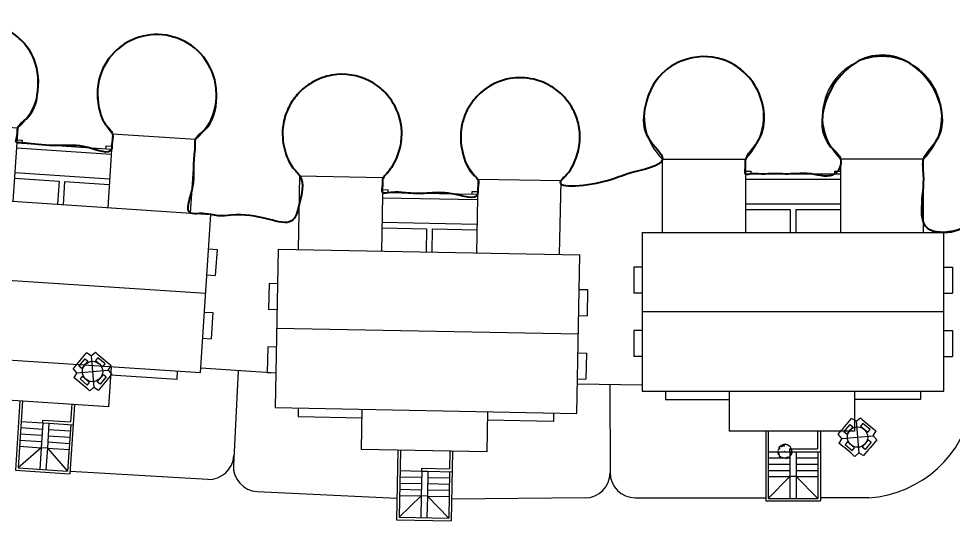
# Model space of a CAD drawing. Extents: x 2080 to 102399, y 2071 to 93424.
# Drawn here: x 84919 to 86423, y 80083 to 80895 of the extents above; entities that cross this region are included whole.
import ezdxf

# ---------------------------------------------------------------- set-up
doc = ezdxf.new("R2010")
doc.units = 0
doc.header["$LTSCALE"] = 20
doc.header["$MEASUREMENT"] = 0
for name, color, linetype, lineweight in [('BUILDING', 4, 'Continuous', 40), ('Mango tree', 96, 'Continuous', 5), ('sappotta', 114, 'Continuous', 5)]:
    doc.layers.add(name, color=color, linetype=linetype, lineweight=lineweight)
for name, color, linetype in [('ELEC', 11, 'Continuous'), ('road', 2, 'Continuous'), ('Roof lilne', 31, 'Continuous')]:
    doc.layers.add(name, color=color, linetype=linetype)

# ---------------------------------------------------------------- blocks, each defined once
blk = doc.blocks.new('NEEM')
at = {"layer": 'sappotta', "linetype": 'Continuous'}
for p, q in [((-1.02, 0.21), (-1.06, 0.18)), ((-1.06, 0.18), (-1.02, 0.16)), ((-1.02, 0.16), (-1.05, 0.08)), ((-1.05, 0.08), (-1.02, 0.06)), ((-0.98, 0.23), (-1.02, 0.21)), ((-1.02, 0.06), (-0.99, 0)), ((-0.96, 0.37), (-0.99, 0.31)), ((-0.99, 0.31), (-0.96, 0.27)), ((-0.96, 0.27), (-0.98, 0.23)), ((-0.93, 0.35), (-0.96, 0.37)), ((-0.91, 0.37), (-0.93, 0.35)), ((-0.89, 0.61), (-0.92, 0.59)), ((-0.92, 0.59), (-0.89, 0.55)), ((-0.87, 0.39), (-0.91, 0.37)), ((-0.85, 0.64), (-0.89, 0.61)), ((-0.89, 0.55), (-0.87, 0.54)), ((-0.87, 0.54), (-0.82, 0.52)), ((-0.85, 0.39), (-0.87, 0.39)), ((-0.82, 0.69), (-0.85, 0.64)), ((-0.82, 0.37), (-0.85, 0.39)), ((-0.78, 0.76), (-0.83, 0.73)), ((-0.83, 0.73), (-0.83, 0.71)), ((-0.83, 0.71), (-0.82, 0.69)), ((-0.82, 0.52), (-0.75, 0.44)), ((-0.79, 0.36), (-0.82, 0.37)), ((-0.76, 0.36), (-0.79, 0.36)), ((-0.75, 0.77), (-0.78, 0.76)), ((-0.73, 0.39), (-0.76, 0.36)), ((-0.72, 0.79), (-0.75, 0.77)), ((-0.75, 0.44), (-0.73, 0.39)), ((-0.69, 0.77), (-0.72, 0.79)), ((-0.64, 0.76), (-0.69, 0.77)), ((-0.6, 0.67), (-0.64, 0.76)), ((-0.52, 0.96), (-0.61, 0.9)), ((-0.61, 0.9), (-0.59, 0.87)), ((-0.56, 0.7), (-0.6, 0.67)), ((-0.59, 0.87), (-0.49, 0.88)), ((-0.53, 0.78), (-0.56, 0.7)), ((-0.45, 0.75), (-0.53, 0.78)), ((-0.52, 0.94), (-0.52, 0.94)), ((-0.45, 0.91), (-0.52, 0.94)), ((-0.49, 0.88), (-0.45, 0.91)), ((-0.42, 0.88), (-0.46, 0.84)), ((-0.46, 0.84), (-0.3, 0.84)), ((-0.36, 0.76), (-0.45, 0.75)), ((-0.32, 0.91), (-0.42, 0.88)), ((-0.36, 1.04), (-0.4, 1.02)), ((-0.4, 1.02), (-0.35, 1.01)), ((-0.3, 0.84), (-0.36, 0.76)), ((-0.35, 1.01), (-0.34, 1.04)), ((-0.23, 0.94), (-0.32, 0.91)), ((-0.21, 1.09), (-0.24, 1.01)), ((-0.24, 1.01), (-0.23, 0.94)), ((-0.19, 1.1), (-0.21, 1.09)), ((-0.18, 1.05), (-0.19, 1.1)), ((-0.04, 1.04), (-0.18, 1.05)), ((-0.11, 0.92), (-0.18, 0.87)), ((-0.18, 0.87), (-0.14, 0.81)), ((-0.14, 0.81), (-0.07, 0.78)), ((-0.03, 0.91), (-0.11, 0.92)), ((-0.08, 1.13), (-0.02, 1.08)), ((0, 1.13), (-0.08, 1.13)), ((-0.07, 0.78), (-0.03, 0.84)), ((-0.02, 1.08), (-0.04, 1.04)), ((-0.03, 0.84), (-0.03, 0.91)), ((0.02, 0.04), (-0.01, 0.02)), ((-0.01, 0.02), (0, 0)), ((0.03, 1.08), (0, 1.13)), ((0, 0), (0.01, 0.01)), ((0.01, 0.01), (0.03, 0.03)), ((0.11, 1.04), (0.03, 1.08)), ((0.22, 1.07), (0.11, 1.04)), ((0.16, 1.14), (0.14, 1.11)), ((0.14, 1.11), (0.22, 1.07)), ((0.28, 1.13), (0.16, 1.14)), ((0.27, 1.12), (0.28, 1.13)), ((0.35, 1.02), (0.27, 1.12)), ((0.42, 1.06), (0.35, 1.02)), ((0.47, 1.03), (0.42, 1.06)), ((0.5, 0.98), (0.47, 1.03)), ((0.47, 0.94), (0.5, 0.98)), ((0.48, 0.91), (0.47, 0.94)), ((0.58, 0.9), (0.48, 0.91)), ((0.55, 0.95), (0.58, 0.9)), ((0.63, 0.93), (0.55, 0.95)), ((0.62, 0.81), (0.65, 0.87)), ((0.66, 0.79), (0.62, 0.81)), ((0.65, 0.87), (0.63, 0.93)), ((0.72, 0.86), (0.66, 0.79)), ((0.76, 0.84), (0.72, 0.86)), ((0.78, 0.78), (0.76, 0.84)), ((0.78, 0.7), (0.78, 0.78)), ((0.89, 0.72), (0.78, 0.7)), ((0.8, 0.41), (0.84, 0.47)), ((0.86, 0.37), (0.8, 0.41)), ((0.83, 0.26), (0.89, 0.33)), ((0.84, 0.26), (0.83, 0.26)), ((0.84, 0.47), (0.93, 0.5)), ((0.93, 0.23), (0.84, 0.26)), ((0.93, 0.38), (0.86, 0.37)), ((0.92, 0.68), (0.89, 0.72)), ((0.89, 0.33), (0.93, 0.33)), ((0.92, 0.44), (0.9, 0.4)), ((0.9, 0.4), (0.93, 0.38)), ((0.91, 0.59), (0.92, 0.68)), ((0.96, 0.54), (0.91, 0.59)), ((0.94, 0.47), (0.92, 0.44)), ((0.93, 0.5), (0.96, 0.54)), ((0.93, 0.33), (1.02, 0.39)), ((0.96, 0.22), (0.93, 0.23)), ((1.01, 0.44), (0.94, 0.47)), ((1.03, 0.26), (0.96, 0.22)), ((1, 0.16), (1.03, 0.26)), ((1.05, 0.13), (1, 0.16)), ((1.02, 0.39), (1.01, 0.44)), ((1.03, 0.01), (1.07, 0.05)), ((1.07, -0.05), (1.03, 0.01)), ((1.11, 0.15), (1.05, 0.13)), ((1.07, 0.05), (1.14, 0.11)), ((1.14, 0.11), (1.11, 0.15)), ((-1.05, -0.06), (-1.1, -0.08)), ((-1.1, -0.08), (-1.1, -0.14)), ((-1.1, -0.14), (-1.04, -0.17)), ((-0.99, 0), (-1.05, -0.06)), ((-1.02, -0.33), (-1.05, -0.38)), ((-1.05, -0.38), (-0.98, -0.47)), ((-1.04, -0.17), (-1.01, -0.18)), ((-0.95, -0.34), (-1.02, -0.33)), ((-1.01, -0.18), (-0.99, -0.24)), ((-0.99, -0.24), (-0.94, -0.2)), ((-0.98, -0.47), (-0.91, -0.52)), ((-0.9, -0.32), (-0.95, -0.34)), ((-0.94, -0.2), (-0.93, -0.21)), ((-0.93, -0.21), (-0.9, -0.32)), ((-0.91, -0.52), (-0.89, -0.45)), ((-0.89, -0.45), (-0.85, -0.41)), ((-0.85, -0.41), (-0.84, -0.36)), ((-0.8, -0.45), (-0.85, -0.58)), ((-0.85, -0.58), (-0.8, -0.62)), ((-0.84, -0.71), (-0.85, -0.77)), ((-0.85, -0.77), (-0.76, -0.84)), ((-0.84, -0.36), (-0.8, -0.38)), ((-0.77, -0.67), (-0.84, -0.71)), ((-0.8, -0.38), (-0.8, -0.45)), ((-0.8, -0.62), (-0.77, -0.67)), ((-0.76, -0.84), (-0.68, -0.91)), ((-0.68, -0.84), (-0.65, -0.79)), ((-0.68, -0.91), (-0.68, -0.84)), ((-0.65, -0.79), (-0.58, -0.82)), ((-0.58, -0.82), (-0.53, -0.88)), ((-0.53, -0.88), (-0.55, -1.02)), ((-0.55, -1.02), (-0.49, -1.01)), ((-0.49, -1.01), (-0.41, -0.99)), ((-0.41, -0.99), (-0.4, -0.95)), ((-0.4, -0.95), (-0.3, -0.91)), ((-0.3, -0.91), (-0.29, -0.93)), ((-0.29, -0.93), (-0.2, -0.99)), ((-0.2, -0.99), (-0.16, -0.97)), ((-0.16, -0.97), (-0.08, -1.05)), ((-0.08, -1.05), (-0.01, -0.96)), ((-0.01, -0.96), (0.01, -1.02)), ((0.01, -1.02), (0.14, -1.03)), ((0.14, -1.03), (0.24, -1.12)), ((0.24, -1.12), (0.31, -1.1)), ((0.29, -0.98), (0.33, -0.93)), ((0.32, -1.05), (0.29, -0.98)), ((0.31, -1.1), (0.32, -1.05)), ((0.33, -0.93), (0.39, -0.88)), ((0.39, -0.88), (0.42, -0.9)), ((0.42, -0.9), (0.47, -0.86)), ((0.47, -0.86), (0.54, -0.9)), ((0.54, -0.9), (0.65, -0.87)), ((0.65, -0.87), (0.68, -0.87)), ((0.68, -0.87), (0.83, -0.83)), ((0.75, -0.8), (0.8, -0.75)), ((0.83, -0.83), (0.75, -0.8)), ((0.8, -0.75), (0.89, -0.7)), ((0.83, -0.59), (0.94, -0.57)), ((0.89, -0.7), (0.83, -0.59)), ((0.94, -0.57), (1.03, -0.5)), ((0.99, -0.41), (1, -0.35)), ((1.07, -0.44), (0.99, -0.41)), ((1, -0.35), (1.04, -0.31)), ((1.01, -0.17), (1.05, -0.11)), ((1.02, -0.23), (1.01, -0.17)), ((1.11, -0.24), (1.02, -0.23)), ((1.03, -0.5), (1.06, -0.48)), ((1.04, -0.31), (1.08, -0.31)), ((1.05, -0.11), (1.1, -0.13)), ((1.06, -0.48), (1.07, -0.44)), ((1.13, -0.05), (1.07, -0.05)), ((1.08, -0.31), (1.14, -0.27)), ((1.1, -0.13), (1.13, -0.05)), ((1.14, -0.27), (1.11, -0.24))]:
    blk.add_line(p, q, dxfattribs=at)
blk = doc.blocks.new('A$C2E3D03D7')
at = {"layer": 'ELEC', "linetype": 'Continuous', "ltscale": 0.5}
for p, q in [((30.6, 56), (23.4, 61.2)), ((30.6, 56), (37.8, 61.2)), ((30.6, 56), (30.6, 5.2)), ((5.2, 30.6), (0, 37.8)), ((5.2, 30.6), (0, 23.4)), ((5.2, 30.6), (56, 30.6)), ((56, 30.6), (61.2, 37.8)), ((56, 30.6), (61.2, 23.4)), ((30.6, 5.2), (23.4, 0)), ((30.6, 5.2), (37.8, 0))]:
    blk.add_line(p, q, dxfattribs=at)
for points in [[(9.5, 40.9), (20.3, 51.7), (24.4, 47.6), (13.6, 36.8)], [(51.7, 40.9), (40.9, 51.7), (36.8, 47.6), (47.6, 36.8)], [(9.5, 20.3), (20.3, 9.5), (24.4, 13.6), (13.6, 24.4)], [(51.7, 20.3), (40.9, 9.5), (36.8, 13.6), (47.6, 24.4)]]:
    blk.add_lwpolyline(points, close=True, dxfattribs=at)
blk.add_circle((30.6, 30.6), 16.4, dxfattribs=at)
for centre, start, end in [((-373.6, 434.8), 313.2624, 316.7376), ((434.8, 434.8), 223.2624, 226.7376), ((-373.6, -373.6), 43.2624, 46.7376), ((434.8, -373.6), 133.2624, 136.7376)]:
    blk.add_arc(centre, 545.1, start, end, dxfattribs=at)
blk = doc.blocks.new('A$C6A127676')
at = {"color": 8, "lineweight": -2}
for p, q in [((-333, 196.5), (-324, 196.5)), ((-324, 192), (-324, 196.5)), ((-189, 196.5), (-180, 196.5)), ((-189, 192), (-189, 196.5)), ((-333, 192), (-180, 192)), ((-180, 183), (-333, 183))]:
    blk.add_line(p, q, dxfattribs=at)
at = {"color": 9, "lineweight": -2}
for p, q in [((-333, 144), (-180, 144)), ((-333, 135), (-261, 135)), ((-261, 135), (-261, 97.5)), ((-252, 135), (-180, 135)), ((-252, 135), (-252, 97.5))]:
    blk.add_line(p, q, dxfattribs=at)
at = {"color": 9}
for p, q in [((-300.5, -222), (-300.5, -334)), ((-296.5, -222), (-296.5, -330)), ((-217, -222), (-217, -250.5)), ((-212.5, -222), (-212.5, -334)), ((-296.5, -255), (-261.5, -255)), ((-261.5, -250.5), (-217, -250.5)), ((-261.5, -255), (-261.5, -250.5)), ((-261.5, -255), (-251.5, -255)), ((-261.5, -255), (-261.5, -295)), ((-251.5, -255), (-212.5, -255)), ((-251.5, -255), (-251.5, -295)), ((-216.5, -255), (-216.5, -330)), ((-296.5, -265), (-261.5, -265)), ((-251.5, -265), (-216.5, -265)), ((-296.5, -275), (-261.5, -275)), ((-296.5, -285), (-261.5, -285)), ((-251.5, -275), (-216.5, -275)), ((-251.5, -285), (-216.5, -285)), ((-296.5, -295), (-261.5, -295)), ((-261.5, -295), (-296.5, -330)), ((-261.5, -295), (-261.5, -330)), ((-251.5, -295), (-261.5, -295)), ((-251.5, -295), (-216.5, -295)), ((-251.5, -295), (-251.5, -330)), ((-251.5, -295), (-216.5, -330)), ((-296.5, -330), (-216.5, -330)), ((-300.5, -334), (-212.5, -334))]:
    blk.add_line(p, q, dxfattribs=at)
at = {"layer": 'Roof lilne'}
for p, q in [((-466.8, 97.5), (-466.8, 216)), ((-466.8, 216), (-333, 216)), ((-333, 216), (-333, 97.5)), ((-46.2, 216), (-180, 216)), ((-180, 216), (-180, 97.5)), ((-46.2, 97.5), (-46.2, 216)), ((-499.5, 97.5), (-499.5, -157.5)), ((-499.5, 97.5), (-13.5, 97.5)), ((-13.5, -157.5), (-13.5, 97.5)), ((-513, 42), (-513, 0)), ((-499.5, 42), (-513, 42)), ((-13.5, 42), (0, 42)), ((0, 42), (0, 0)), ((-499.5, 0), (-513, 0)), ((-13.5, 0), (0, 0)), ((-13.5, -30), (-499.5, -30)), ((-513, -60), (-513, -102)), ((-499.5, -60), (-513, -60)), ((-13.5, -60), (0, -60)), ((0, -60), (0, -102)), ((-499.5, -102), (-513, -102)), ((-13.5, -102), (0, -102)), ((-499.5, -157.5), (-13.5, -157.5)), ((-359.5, -157.5), (-359.5, -222)), ((-157.5, -157.5), (-157.5, -222)), ((-157.5, -222), (-359.5, -222))]:
    blk.add_line(p, q, dxfattribs=at)
at = {"layer": 'Roof lilne', "color": 9}
for p, q in [((-462, -157.5), (-462, -171)), ((-51, -157.5), (-51, -171)), ((-462, -171), (-359.5, -171)), ((-51, -171), (-157.5, -171))]:
    blk.add_line(p, q, dxfattribs=at)

msp = doc.modelspace()

# ---------------------------------------------------------------- linework, layer by layer
at = {"ltscale": 0.5}
for p, q in [((85332.477, 80324.728), (85211.91, 80332.684)), ((85272.193, 80328.706), (85264.298, 80176.579)), ((85922.238, 80305.152), (85818.229, 80307.152)), ((85870.234, 80306.152), (85870.778, 80164.537))]:
    msp.add_line(p, q, dxfattribs=at)
for centre, radius, start, end in [((84855.006, 80792.498), 96, 310.404547, 222.094046), ((85141.137, 80773.617), 96, 310.404547, 222.094046), ((86021.832, 80738.126), 96, 314.180249, 225.869748), ((86308.586, 80738.128), 96, 314.180249, 225.869748), ((85439.488, 80709.589), 96, 313.079631, 224.76913), ((85726.188, 80704.082), 96, 313.079631, 224.76913), ((86408.486, 80616.791), 66.011, 269.785738, 351.122752)]:
    msp.add_arc(centre, radius, start, end, dxfattribs=at)
at = {"layer": 'BUILDING', "linetype": 'Continuous', "ltscale": 0.5}
msp.add_open_spline([(86576.713, 80992.244, -0.49), (86582.46, 80980.198, -0.489), (86600.334, 80928.457, -0.503), (86586.509, 80833.191, -0.727), (86513.55, 80749.164, 0.187), (86479.382, 80662.889, -0.031), (86476.554, 80590.948, 0.004), (86442.424, 80555.471, -0.001), (86418.925, 80552.246, 0), (86408.239, 80550.78)], degree=3, knots=[249.40755345, 249.40755345, 249.40755345, 249.40755345, 289.01629059, 411.23443603, 514.19195969, 618.87610916, 684.42210872, 722.48195586, 754.22278618, 754.22278618, 754.22278618, 754.22278618], dxfattribs=at)
msp.add_spline([(86408.239, 80550.78), (86385.676, 80555.274), (86375.489, 80643.741), (86375.489, 80669.28), (86395.952, 80698.339), (86354.037, 80822.687), (86265.148, 80823.739), (86226.39, 80688.53), (86241.741, 80669.223), (86232.737, 80645.28), (86195.075, 80645.28), (86165.24, 80645.28), (86130.972, 80645.28), (86108.986, 80645.28), (86097.737, 80645.28), (86088.737, 80645.28), (86088.737, 80655.424), (86088.737, 80666.014), (86090.229, 80670.762), (86109.737, 80699.541), (86110.652, 80774.555), (86051.905, 80829.294), (85986.72, 80827.475), (85945.484, 80796.323), (85926.44, 80748.906), (85932.357, 80703.339), (85954.988, 80669.28), (85902.439, 80646.289), (85866.723, 80634.39), (85791.756, 80633.956), (85804.262, 80648.222), (85812.911, 80662.911), (85821.221, 80690.49), (85820.972, 80719.315), (85814.429, 80741.89), (85797.132, 80768.757), (85779.064, 80784.208), (85752.746, 80796.336), (85714.272, 80799.34), (85675.937, 80785.88), (85653.95, 80767.309), (85637.67, 80741.24), (85631.702, 80721.065), (85632.964, 80681.163), (85652.661, 80642.359), (85658.035, 80636.527), (85657.773, 80622.878), (85657.574, 80612.532), (85616.093, 80613.329), (85575.666, 80614.107), (85541.873, 80614.756), (85517.687, 80615.221), (85504.596, 80615.473), (85504.847, 80628.525), (85505.005, 80636.788), (85509.928, 80644.365), (85520.352, 80657.849), (85535.488, 80709.589), (85532.856, 80731.913), (85511.589, 80772.972), (85489.35, 80791.624), (85431.06, 80805.218), (85399.157, 80796.706), (85375.84, 80781.456), (85359.879, 80763.24), (85348.524, 80740.274), (85343.536, 80712.651), (85349.017, 80677.479), (85360.332, 80655.272), (85371.333, 80642.04), (85370.453, 80596.237), (85358.194, 80569.816), (85322.514, 80571.973), (85260.438, 80578.992), (85240.049, 80578.087), (85228.238, 80580.115), (85209.487, 80581.353), (85195.558, 80582.272), (85197.983, 80619.017), (85200.89, 80663.076), (85202.801, 80692.035), (85203.362, 80700.514), (85216.871, 80714.623), (85237.007, 80768.639), (85234.314, 80796.724), (85206.65, 80843.788), (85162.62, 80867.182), (85112.854, 80865.356), (85076.824, 80844.89), (85049.825, 80803.252), (85049.74, 80744.245), (85057.518, 80726.458), (85069.9, 80709.263), (85068.797, 80692.526), (85068.325, 80685.373), (85029.895, 80687.909), (84985.394, 80690.846), (84938.897, 80693.914), (84919.722, 80695.179), (84915.651, 80695.448), (84916.463, 80707.75), (84917.231, 80719.396), (84931.204, 80734.105), (84948.766, 80771.882), (84943.631, 80829.397), (84927.44, 80855.5), (84905.325, 80874.254), (84877.465, 80885.834), (84829.424, 80885.027), (84786.18, 80859.424), (84767.271, 80831.467), (84759.006, 80792.498), (84764.627, 80760.131), (84775.421, 80738.811), (84783.769, 80728.145), (84779.872, 80669.081), (84775.971, 80609.96), (84743.292, 80612.116)], degree=3, dxfattribs=at)
at = {"layer": 'road', "linetype": 'Continuous', "ltscale": 0.5}
for p, q in [((85223.194, 80153.814), (85001.95, 80166.41)), ((85302.805, 80134.398), (85527.653, 80123.859)), ((85830.676, 80123.971), (85615.637, 80122.167)), ((85911.19, 80124.28), (86121.241, 80124.179)), ((86287.288, 80124.179), (86209.241, 80124.179))]:
    msp.add_line(p, q, dxfattribs=at)
for centre, radius, start, end in [((86275.041, 80305.865), 182.098, 273.856383, 350.989985), ((85224.747, 80194.196), 40.412, 267.797032, 357.576966), ((85304.855, 80174.936), 40.59, 177.680885, 267.105629), ((85830.366, 80164.382), 40.412, 270.440133, 0.220067), ((85911.19, 80164.692), 40.412, 180.220067, 270)]:
    msp.add_arc(centre, radius, start, end, dxfattribs=at)

# ---------------------------------------------------------------- block references
at = {"lineweight": -2}
for p, rotation in [((85235.288, 80481.938), 356.2246186502612), ((85833.845, 80417.107), 358.8985162323187)]:
    msp.add_blockref('A$C6A127676', p, dxfattribs=dict(at, rotation=rotation))
msp.add_blockref('A$C6A127676', (86421.738, 80453.28), dxfattribs=at)
at = {"layer": 'ELEC', "linetype": 'Continuous', "ltscale": 0.5, "rotation": 4.838476962189209}
for p in [(85009.716, 80294.354), (86241.202, 80188.879)]:
    msp.add_blockref('A$C2E3D03D7', p, dxfattribs=at)
at = {"layer": 'Mango tree', "linetype": 'Continuous', "xscale": 10.47850833213306, "yscale": 10.47850833213306, "zscale": 10.47850833213306}
msp.add_blockref('NEEM', (86151.851, 80198.874), dxfattribs=at)

doc.saveas('drawing.dxf')
